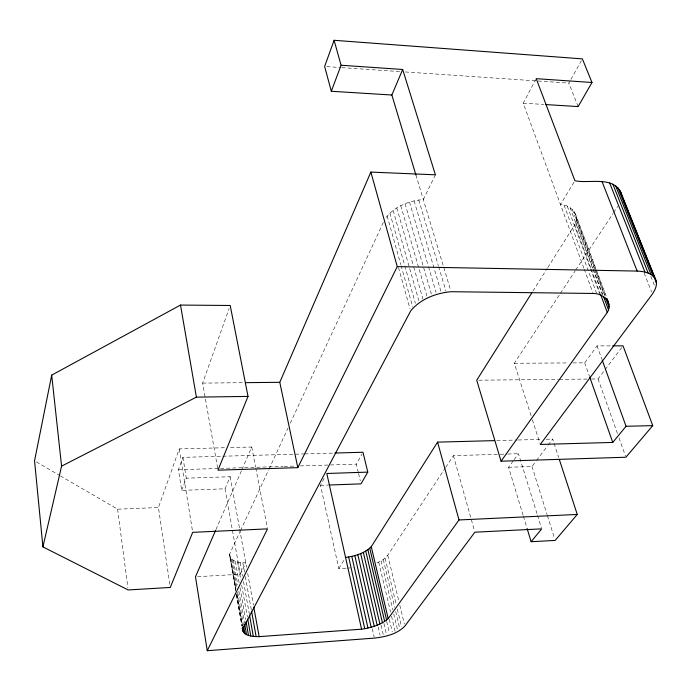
<?xml version="1.0" encoding="UTF-8"?>
<svg xmlns="http://www.w3.org/2000/svg" width="691" height="691" viewBox="0 0 691 691"><rect width="100%" height="100%" fill="white"/><g stroke="black" fill="none" stroke-linecap="round" stroke-linejoin="round"><path stroke-width="0.52" stroke-dasharray="3.46 2.59" d="M235.821 591.332L229.637 554.096L240.045 531.629M547.808 267.512L574.748 224.791C580.293 214.849 570.49 204.648 560.453 204.458L574.912 180.714M169.796 584.258L158.429 507.548L179.254 448.925L225.085 447.716M217.622 468.057L202.627 383.116L229.127 308.506M181.707 490.377L186.276 478.181L230.163 476.721L225.041 488.805L181.707 490.377L178.416 469.733L182.899 457.364L221.725 456.259M215.938 529.608L241.496 470.614M241.928 469.63L251.723 447.017L229.343 447.604M240.494 530.653L268.566 470.079M269.015 469.103L288.026 428.066M290.298 423.186L383.548 221.923M197.609 576.674L240.261 574.23L245.789 562.915C240.079 562.612 231.399 562.232 229.567 555.564M435.408 174.814L423.324 199.552C409.055 200.64 394.233 206.523 385.466 218.244M345.992 568.166L338.797 568.581L320.512 485.332L325.349 476.22M583.869 268.177L523.217 103.166L535.715 79.603M358.309 472.454L356.34 464.153L361.963 454.082M578.125 106.578L568.848 83.11L570.412 80.311M570.93 79.379L581.33 60.739M338.797 568.581L344.524 559.174M532.899 291.144L547.229 268.419M377.001 562.992L383.272 559.572L387.755 555.253L445.116 468.222M445.712 467.323L453.4 455.663L499.265 454.289M531.068 415.671L514.303 363.267L559.822 294.211M560.41 293.312L575.188 270.889M575.784 269.991L613.029 213.493M613.617 212.595L617.754 206.315M523.087 515.201L508.567 467.28L513.508 460.5M514.13 459.653L518.457 453.711L537.235 514.441M572.986 362.905L584.724 362.827L597.067 345.889L611.613 345.863M508.567 467.28L531.992 466.503L535.87 461.363M536.518 460.508L547.505 445.945M548.153 445.09L552.67 439.096L558.656 457.425M591.617 379.014L598.052 378.944L604.461 370.462M605.1 369.616L621.753 347.547M347.012 568.114L353.179 567.76M60.385 475.883L117.6 509.189L158.429 507.548M320.512 485.332L327.975 485.065M178.416 469.733L219.393 468.446M220.472 468.412L283.016 466.451M284.096 466.416L295.955 466.045M300.265 465.915L329.382 465M330.462 464.965L356.34 464.153M500.327 454.255L506.728 454.065M507.79 454.03L518.457 453.711M222.804 456.233L303.677 453.935M304.748 453.909L333.865 453.08M496.743 440.564L517.179 440.029M518.25 440.003L541.917 439.381M546.218 439.269L552.67 439.096M202.627 383.116L243.344 382.684M478.872 380.205L558.328 379.368M559.399 379.359L587.315 379.065M514.303 363.267L568.719 362.93M523.217 103.166L543.679 104.436M326.774 66.612L340.758 67.563M341.838 67.64L399.934 71.596M405.315 71.959L568.848 83.11M36.398 461.908L59.461 475.339M650.827 276.305L654.8 286.299M644.15 273.075L651.63 292.008M575.465 213.908L606.137 296.102M574.221 211.593L606.007 296.491M576.242 219.116L594.701 268.644M595.072 269.654L604.867 295.929M572.424 209.528L604.271 294.997M575.776 221.923L593.042 268.341M593.414 269.352L602.802 294.582M570.11 207.749L592.576 268.177M592.947 269.188L602.31 294.366M574.748 224.791L590.822 268.125M591.194 269.127L600.168 293.312M567.311 206.298L599.831 294.046M564.072 205.192L596.514 293.062M584.24 269.188L592.792 292.448M597.067 345.889L601.783 358.949M598.052 378.944L617.581 433.853M619.024 437.921L625.536 456.215M584.724 362.827L589.337 375.93M532.381 419.783L539.947 443.415M531.992 466.503L547.117 514.76M547.436 515.788L554.519 538.375M537.555 515.477L541.373 527.829M523.398 516.22L526.792 527.432M415.913 174.953L450.748 290.678M418.737 200.01L438.327 265.594M438.638 266.622L445.98 291.213M414.108 200.874L441.152 292.138M409.521 202.118L428.204 265.724M428.506 266.752L436.047 292.397M405.047 203.733L431.357 294.029M400.771 205.685L426.874 295.973M396.781 207.931L413.443 266.018M413.736 267.054L422.961 299.212M393.144 210.427L418.815 300.637M389.914 213.139L404.555 264.947M404.848 265.983L415.395 303.289M387.15 216.015L400.823 264.67M401.108 265.707L412.743 307.115M453.4 455.663L474.57 531.154M398.491 267.598L410.048 308.963M387.755 555.253L398.811 601.101M399.821 605.273L404.347 624.025M385.103 558.155L396.332 604.945M397.325 609.099L401.566 626.78M383.272 559.572L394.691 607.354M395.684 611.509L399.908 629.164M381.138 560.928L392.756 609.712M393.74 613.867L397.446 629.432M358.56 473.49L360.279 480.755M378.746 562.206L390.545 612.001M391.521 616.156L395.209 631.712M389.327 619.386L392.255 631.833M386.692 621.477L389.37 632.878M383.928 623.437L386.589 634.839M381.078 625.26L383.246 634.597M378.193 626.936L380.102 635.236M372.285 628.758L374.176 637.067M251.723 447.017L255.575 466.952M255.782 468.006L267.331 527.812M230.163 476.721L239.501 528.226M239.691 529.28L246.549 567.13M247.698 573.452L253.424 605.048M242.852 562.794L244.554 572.286M245.314 576.501L251.394 610.248M240.097 562.474L242.558 576.208M243.5 581.485L249.356 614.213M225.041 488.805L240.261 574.23M237.583 561.973L240.788 579.948M241.72 585.234L247.369 616.951M235.355 561.282L239.293 583.515M240.036 587.747L245.659 619.516M233.437 560.418L237.739 584.811M238.861 591.168L244.467 622.98M231.882 559.399L236.728 587.013M237.661 592.325L243.448 625.243M230.699 558.233L236.028 588.646M236.953 593.889L242.645 626.4M229.637 554.096L235.726 588.862M236.642 594.13L242.178 625.735M229.922 556.955L235.804 590.563M236.538 594.761L242.057 626.271M236.564 595.538L241.902 626.046M182.899 457.364L186.276 478.181M179.254 448.925L192.521 531.293M117.6 509.189L127.878 587.834"/><path stroke-width="1.04" d="M545.83 104.574L578.125 106.578L591.988 82.497L536.216 78.662L574.912 180.714C588.818 183.866 612.485 175.816 620.673 192.089L655.966 280.408C657.573 285.271 654.99 290.021 652.416 294.003L540.276 444.443L612.753 442.439L626.046 426.269L652.753 425.647L623.032 345.846L612.649 345.863M494.592 440.625L437.576 442.128L458.997 519.952L388.178 618.609C380.914 625.13 371.024 627.739 361.583 629.181L259.151 636.653C253.588 636.463 242.757 636.584 242.731 628.896L410.627 311.028C420.327 298.944 436.004 293.122 451.059 291.706L593.163 293.459C602.863 293.122 613.539 302.727 607.268 312.462L501.061 461.199L625.891 457.235L652.753 425.647M591.988 82.497L582.366 58.873L334.107 40.294L341.069 65.248L402.672 69.48L435.408 174.814L370.877 172.085L397.247 266.631L297.812 467.643L217.993 470.174L248.009 396.418L230.207 305.482L180.506 305.068L51.687 375.135L34.55 460.837L42.92 546.892L128.155 589.959L170.271 587.454L192.694 532.346L267.529 528.865L207.257 650.706L374.41 638.104C385.207 636.826 397.066 634.295 404.848 626.115L474.864 532.191L541.692 528.857L531.12 541.709L527.103 528.451M42.92 546.892L61.585 466.149L51.687 375.135M334.107 40.294L324.623 66.466L331.317 91.264L391.857 95.021L415.913 174.953M331.317 91.264L341.069 65.248M391.857 95.021L402.672 69.48M215.506 530.584L195.484 576.795L207.257 650.706M297.812 467.643L279.777 382.304L370.877 172.085M334.945 453.046L362.982 452.251L367.776 472.117L361.013 483.864L329.046 485.022M531.75 292.967L476.721 380.223L501.061 461.199M345.56 557.464C354.777 556.169 364.511 553.456 371.266 546.693L437.576 442.128M559.313 459.463L577.253 514.45L555.158 540.431L531.12 541.709M61.585 466.149L196.399 397.135L248.009 396.418M458.997 519.952L577.253 514.45M367.776 472.117L326.8 473.49L361.583 629.181M245.486 382.659L279.777 382.304M397.247 266.631L637.162 271.079C644.116 271.399 653.159 272.98 655.966 280.408M619.533 189.688L654.878 278.153M622.833 198.706L631.643 220.757M632.438 222.761L634.442 227.771M635.245 229.775L637.24 234.785M638.043 236.788L644.047 251.818M645.644 255.825L646.845 258.831M647.648 260.835L649.644 265.845M650.447 267.849L652.451 272.867M653.245 274.871L656.45 282.887M617.84 187.537L653.194 276.15M615.603 185.689L650.948 274.431M612.865 184.177L648.167 273.049M609.669 183.02L644.91 272.012M602.155 181.871L637.162 271.079M607.259 299.108L608.382 302.114M606.758 298.495L608.996 304.498M605.618 297.951L609.013 307.046M603.545 296.594L608.425 309.715M600.539 294.323L607.268 312.462M602.146 359.959L626.046 426.269M589.691 376.94L612.753 442.439M371.266 546.693L388.178 618.609M369.763 548.188L386.597 620.017M367.914 549.639L384.671 621.408M365.755 551.038L382.434 622.755M363.336 552.351L379.912 624.025M360.676 553.569L377.165 625.217M357.834 554.657L374.228 626.288M354.854 555.607L371.145 627.238M351.779 556.393L367.975 628.041M348.661 557.024L364.77 628.698M620.673 192.089L621.235 194.698M253.804 607.156L259.151 636.653M251.584 611.302L256.136 636.61M249.546 615.266L253.321 636.385M247.741 619.058L250.755 635.979M246.039 621.632L248.475 635.392M244.657 624.042L246.523 634.649M243.638 626.305L244.942 633.742M242.835 627.454L243.75 632.697M242.429 628.369L242.973 631.522M242.265 628.145L242.636 630.252M180.506 305.068L196.399 397.135"/></g></svg>
